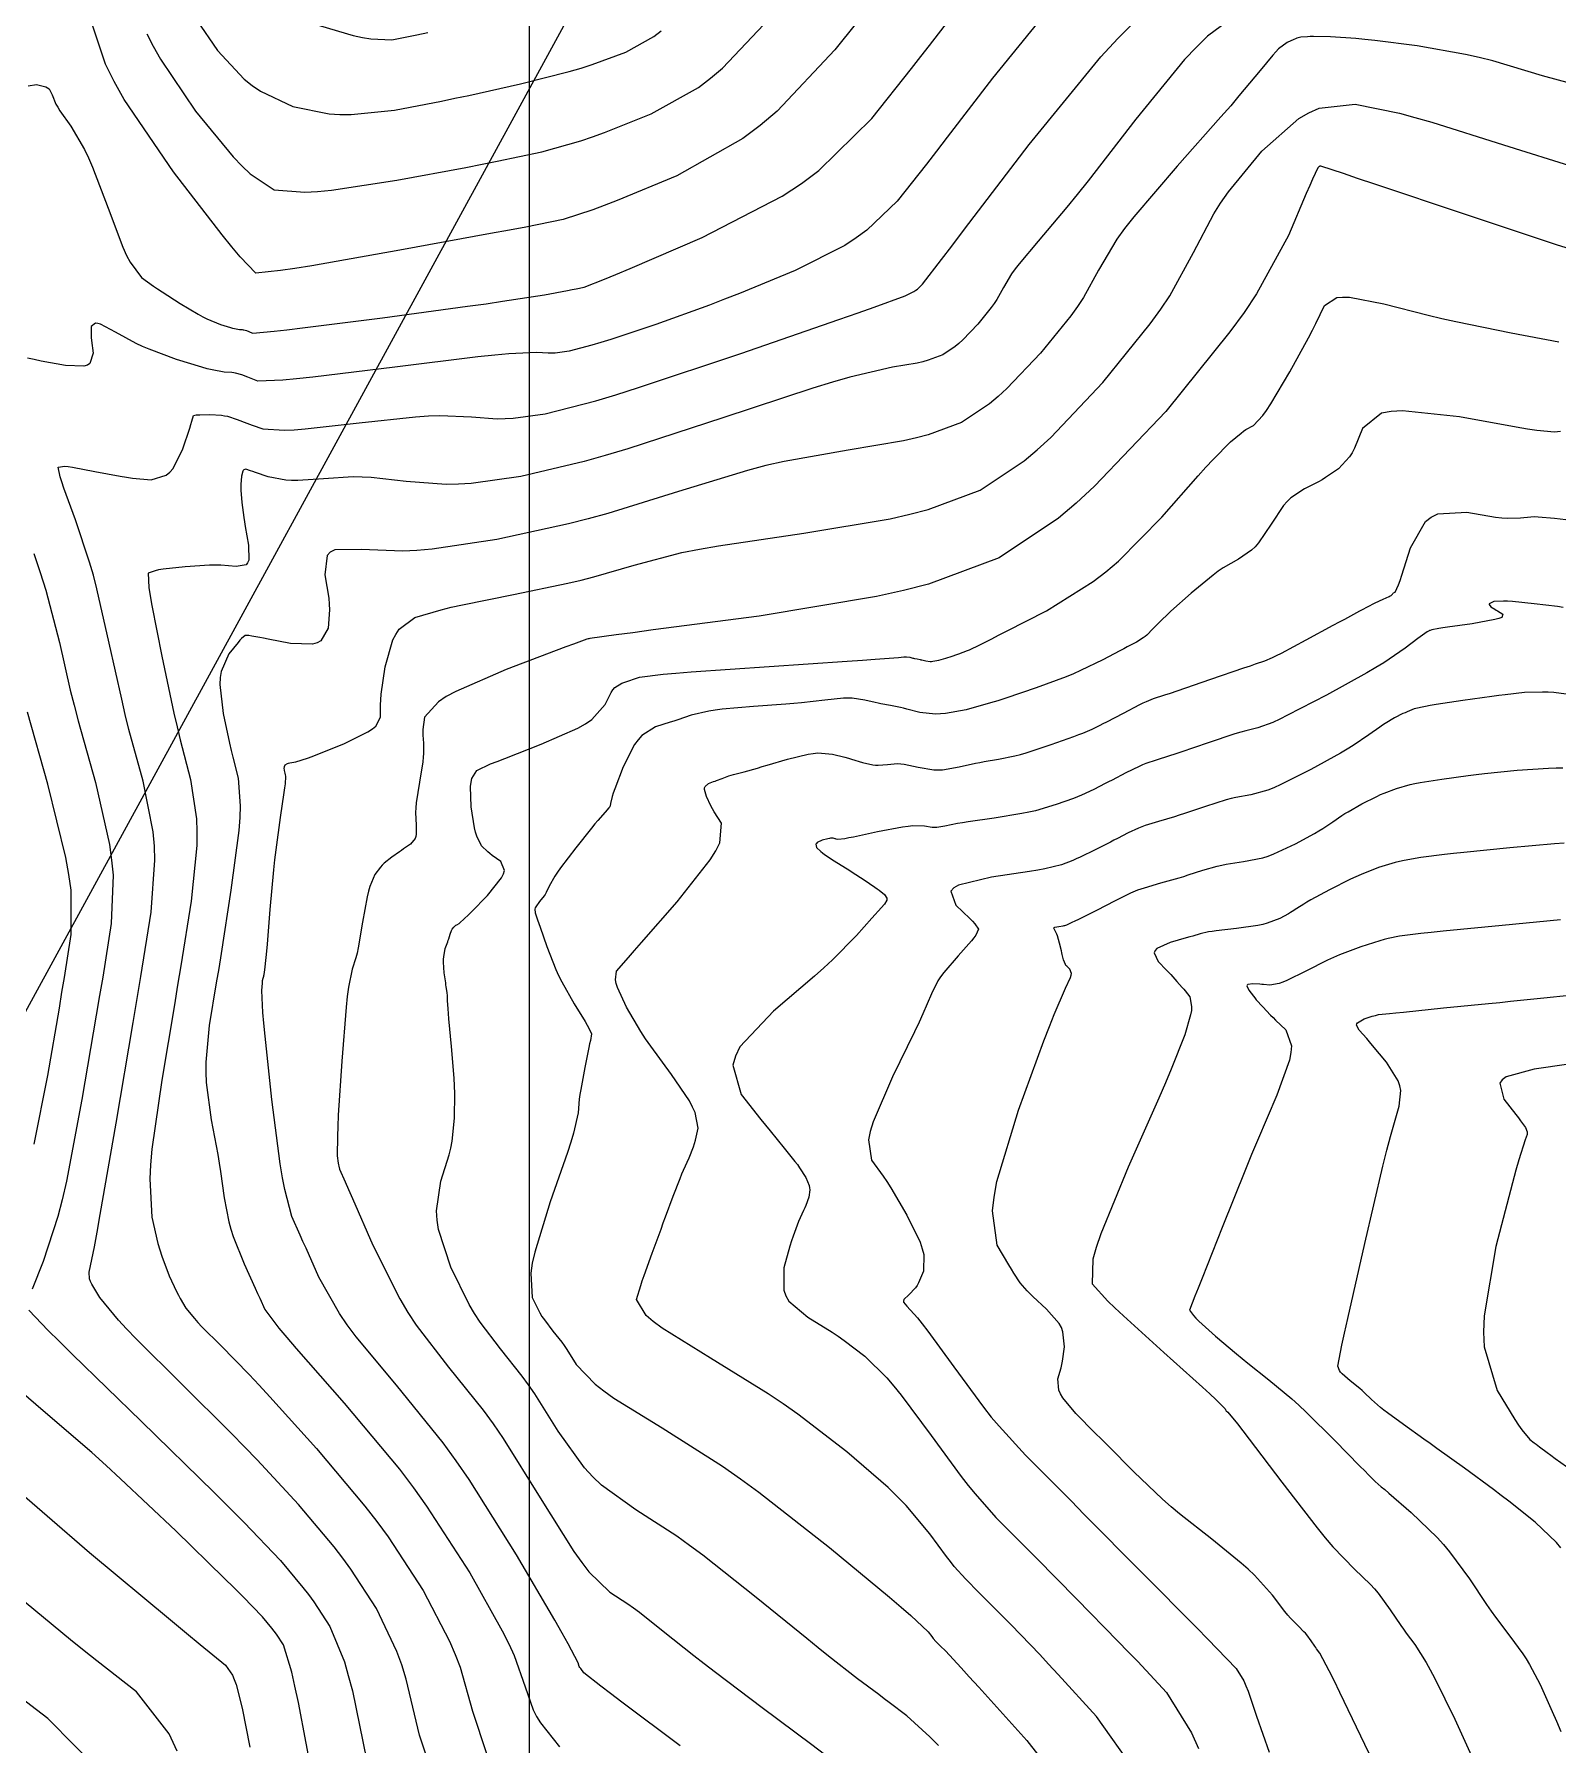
# Model space of a CAD drawing. Header units: metres. Extents: x 837475 to 838479, y 1189012 to 1191015.
# Drawn here: x 838047.3 to 838137.1, y 1189634.9 to 1189735.7 of the extents above; entities that cross this region are included whole.
import ezdxf

# ---------------------------------------------------------------- set-up
doc = ezdxf.new("R2010")
doc.units = ezdxf.units.M
doc.header["$LTSCALE"] = 0.3
doc.layers.add('COORD', color=7, linetype='Continuous', lineweight=20)
for name, color, linetype in [('CORREDORVIA', 70, 'Continuous'), ('COTAS 10', 1, 'Continuous'), ('COTAS INT', 252, 'Continuous')]:
    doc.layers.add(name, color=color, linetype=linetype)

msp = doc.modelspace()

# ---------------------------------------------------------------- linework, layer by layer
at = {"layer": 'COORD'}
msp.add_line((838076.51, 1189013.87), (838076.51, 1191013.87), dxfattribs=at)
at = {"layer": 'CORREDORVIA'}
msp.add_lwpolyline([(838157.03, 1190996.19), (838237.17, 1190821.34), (838237, 1190602.88), (838240.03, 1190437.2), (838223.54, 1190366.27), (838212.2, 1190288.92), (838221.4, 1189997.88), (837954.54, 1189509.17), (837751.16, 1189231.38), (837593.19, 1189234.4), (837744.49, 1189686.61), (837750.28, 1189933.97), (837723.62, 1190051.52), (837726.09, 1190134.48), (837885.38, 1190229.43), (837983.18, 1190344.12), (837817.55, 1190502.19), (837798.03, 1190660.17), (837963.57, 1190795.98), (837910.68, 1191000.96)], close=True, dxfattribs=at)
at = {"layer": 'COTAS 10'}
for points in [[(838046.95, 1189732.7), (838047.45, 1189732.77), (838047.99, 1189732.64), (838048.1, 1189732.58), (838048.19, 1189732.51), (838048.38, 1189732.16), (838048.59, 1189731.62), (838048.7, 1189731.43), (838048.82, 1189731.22), (838049.47, 1189730.31), (838050.28, 1189728.95), (838050.52, 1189728.45), (838050.76, 1189727.9), (838051.67, 1189725.48), (838052.54, 1189723.18), (838052.76, 1189722.7), (838052.97, 1189722.29), (838053.64, 1189721.39), (838054.35, 1189720.88), (838054.59, 1189720.72), (838054.85, 1189720.55), (838055.91, 1189719.86), (838056.98, 1189719.23), (838057.25, 1189719.08), (838057.5, 1189718.96), (838058.29, 1189718.63), (838058.88, 1189718.44), (838059.01, 1189718.41), (838059.12, 1189718.38), (838059.41, 1189718.33), (838059.58, 1189718.32), (838059.63, 1189718.31), (838059.67, 1189718.3), (838059.82, 1189718.26), (838059.96, 1189718.21), (838060, 1189718.19), (838060.04, 1189718.18), (838060.2, 1189718.12), (838061.47, 1189718.23), (838062.21, 1189718.31), (838063.13, 1189718.42), (838067.85, 1189719.02), (838072.85, 1189719.7), (838073.95, 1189719.85), (838074.92, 1189719.99), (838077.39, 1189720.38), (838078.75, 1189720.63), (838079.03, 1189720.68), (838079.26, 1189720.72), (838079.74, 1189720.82), (838080.93, 1189721.3), (838081.61, 1189721.58), (838082.44, 1189721.93), (838086.69, 1189723.75), (838091.41, 1189726.19), (838092.54, 1189726.94), (838093.58, 1189727.71), (838096.69, 1189730.77), (838099.03, 1189733.72), (838099.58, 1189734.42), (838100.09, 1189735.08), (838101.63, 1189737.06)], [(838085.39, 1189634.8), (838081.95, 1189637.38), (838081.28, 1189637.89), (838080.72, 1189638.32), (838079.71, 1189639.12), (838079.53, 1189639.36), (838079.49, 1189639.42), (838079.45, 1189639.49), (838079.38, 1189639.71), (838078.8, 1189640.83), (838078.44, 1189641.45), (838078.01, 1189642.21), (838075.75, 1189646.08), (838072.95, 1189650.51), (838072.19, 1189651.62), (838071.42, 1189652.68), (838068.67, 1189656.08), (838066.3, 1189658.92), (838065.77, 1189659.63), (838065.31, 1189660.3), (838064.09, 1189662.44), (838063.34, 1189664.15), (838063.16, 1189664.55), (838063, 1189664.93), (838062.5, 1189666.02), (838062.08, 1189667.62), (838061.95, 1189668.31), (838061.82, 1189669.12), (838061.33, 1189672.93), (838060.93, 1189676.66), (838060.86, 1189677.42), (838060.8, 1189678.05), (838060.73, 1189679.35), (838060.77, 1189679.78), (838060.78, 1189679.87), (838060.78, 1189679.94), (838060.81, 1189680.08), (838060.85, 1189680.19), (838060.86, 1189680.24), (838060.87, 1189680.29), (838060.91, 1189680.56), (838060.99, 1189681.3), (838061.02, 1189681.66), (838061.06, 1189682.08), (838061.22, 1189684.13), (838061.44, 1189686.46), (838061.5, 1189687.06), (838061.57, 1189687.64), (838061.83, 1189689.56), (838062.05, 1189691.02), (838062.09, 1189691.31), (838062.12, 1189691.54), (838062.15, 1189691.97), (838062.12, 1189692.08), (838062.11, 1189692.12), (838062.1, 1189692.16), (838062.07, 1189692.32), (838062.05, 1189692.48), (838062.06, 1189692.51), (838062.06, 1189692.55), (838062.11, 1189692.65), (838062.24, 1189692.73), (838062.31, 1189692.75), (838062.38, 1189692.77), (838062.73, 1189692.84), (838063.43, 1189693.05), (838063.71, 1189693.15), (838064.04, 1189693.28), (838065.56, 1189693.9), (838066.98, 1189694.61), (838067.25, 1189694.78), (838067.46, 1189694.94), (838067.73, 1189695.46), (838067.72, 1189696.19), (838067.74, 1189696.49), (838067.77, 1189696.83), (838068, 1189698.43), (838068.45, 1189700.02), (838068.63, 1189700.35), (838068.83, 1189700.65), (838069.76, 1189701.35), (838071.3, 1189701.8), (838071.9, 1189701.95), (838072.56, 1189702.1), (838075.57, 1189702.7), (838078.77, 1189703.36), (838079.56, 1189703.55), (838080.31, 1189703.74), (838082.68, 1189704.44), (838085.49, 1189705.17), (838086.53, 1189705.38), (838087.66, 1189705.58), (838092.68, 1189706.32), (838097.77, 1189707.17), (838098.94, 1189707.44), (838100.02, 1189707.72), (838103.09, 1189708.85), (838105.67, 1189710.58), (838106.44, 1189711.23), (838107.24, 1189711.96), (838110.32, 1189715.21), (838113.11, 1189718.67), (838113.73, 1189719.52), (838114.27, 1189720.32), (838115.66, 1189722.86), (838116.85, 1189725.14), (838117.26, 1189725.78), (838117.72, 1189726.44), (838119.68, 1189728.85), (838121.87, 1189730.77), (838122.46, 1189731.11), (838123.06, 1189731.37), (838125.18, 1189731.62), (838127.8, 1189731.08), (838128.71, 1189730.83), (838129.7, 1189730.55), (838133.93, 1189729.21), (838138.2, 1189727.89)], [(838137.45, 1189701.94), (838137.12, 1189701.99), (838135.75, 1189702.16), (838134.46, 1189702.29), (838134.18, 1189702.3), (838133.94, 1189702.31), (838133.36, 1189702.28), (838133.12, 1189702.18), (838133.09, 1189702.15), (838133.08, 1189702.12), (838133.19, 1189701.98), (838133.43, 1189701.83), (838133.51, 1189701.78), (838133.59, 1189701.74), (838133.9, 1189701.55), (838133.83, 1189701.34), (838133.66, 1189701.28), (838133.43, 1189701.22), (838132.08, 1189700.98), (838130.64, 1189700.77), (838130.36, 1189700.73), (838130.12, 1189700.7), (838129.71, 1189700.62), (838129.61, 1189700.58), (838129.58, 1189700.57), (838129.55, 1189700.56), (838129.43, 1189700.5), (838129.16, 1189700.31), (838129.03, 1189700.21), (838128.88, 1189700.1), (838128.13, 1189699.53), (838126.88, 1189698.68), (838126.4, 1189698.39), (838125.87, 1189698.08), (838123.49, 1189696.77), (838121.21, 1189695.58), (838120.74, 1189695.35), (838120.33, 1189695.16), (838119.45, 1189694.83), (838118.74, 1189694.67), (838118.44, 1189694.59), (838118.1, 1189694.48), (838116.52, 1189693.96), (838114.92, 1189693.41), (838114.56, 1189693.29), (838114.25, 1189693.19), (838113.45, 1189692.94), (838112.84, 1189692.73), (838112.65, 1189692.65), (838112.46, 1189692.56), (838111.67, 1189692.18), (838110.86, 1189691.76), (838110.65, 1189691.65), (838110.45, 1189691.55), (838109.78, 1189691.2), (838109.05, 1189690.87), (838108.82, 1189690.77), (838108.58, 1189690.68), (838107.57, 1189690.31), (838106.34, 1189689.95), (838105.95, 1189689.86), (838105.54, 1189689.78), (838103.9, 1189689.51), (838102.38, 1189689.29), (838102.04, 1189689.24), (838101.75, 1189689.19), (838101, 1189689.04), (838100.52, 1189688.97), (838100.39, 1189688.96), (838100.26, 1189688.97), (838099.81, 1189689.04), (838099.11, 1189689.06), (838098.83, 1189689.03), (838098.51, 1189688.99), (838097.03, 1189688.71), (838095.61, 1189688.4), (838095.33, 1189688.35), (838095.1, 1189688.3), (838094.69, 1189688.25), (838094.59, 1189688.28), (838094.56, 1189688.29), (838094.53, 1189688.3), (838094.42, 1189688.33), (838094.25, 1189688.33), (838094.19, 1189688.31), (838094.11, 1189688.3), (838093.77, 1189688.21), (838093.47, 1189688.07), (838093.43, 1189688.02), (838093.4, 1189687.97), (838093.44, 1189687.78), (838093.68, 1189687.54), (838093.78, 1189687.46), (838093.9, 1189687.37), (838094.47, 1189687), (838095.14, 1189686.58), (838095.33, 1189686.46), (838095.53, 1189686.33), (838096.24, 1189685.87), (838096.87, 1189685.45), (838097.01, 1189685.35), (838097.13, 1189685.26), (838097.44, 1189685.01), (838097.57, 1189684.8), (838097.58, 1189684.74), (838097.57, 1189684.68), (838097.44, 1189684.45), (838097.06, 1189684.02), (838096.89, 1189683.84), (838096.7, 1189683.62), (838095.79, 1189682.59), (838094.38, 1189681.16), (838093.87, 1189680.69), (838093.32, 1189680.19), (838090.89, 1189678.14), (838088.92, 1189676.02), (838088.66, 1189675.47), (838088.51, 1189674.95), (838088.99, 1189673.22), (838090.15, 1189671.75), (838090.43, 1189671.4), (838090.7, 1189671.07), (838091.52, 1189670.06), (838092.16, 1189669.27), (838092.31, 1189669.08), (838092.44, 1189668.9), (838092.81, 1189668.33), (838093, 1189667.85), (838093.03, 1189667.72), (838093.04, 1189667.59), (838092.98, 1189667.16), (838092.8, 1189666.68), (838092.74, 1189666.53), (838092.67, 1189666.37), (838092.38, 1189665.72), (838092.05, 1189664.87), (838091.96, 1189664.59), (838091.86, 1189664.28), (838091.5, 1189662.99), (838091.5, 1189661.68), (838091.63, 1189661.35), (838091.81, 1189661.04), (838092.93, 1189660.08), (838094.35, 1189659.21), (838094.72, 1189658.96), (838095.07, 1189658.72), (838096.28, 1189657.79), (838097.57, 1189656.5), (838097.99, 1189656.02), (838098.42, 1189655.49), (838100.2, 1189653.11), (838101.96, 1189650.7), (838102.38, 1189650.16), (838102.78, 1189649.66), (838104, 1189648.28), (838105.36, 1189646.91), (838105.86, 1189646.42), (838106.4, 1189645.87), (838108.77, 1189643.48), (838111.22, 1189640.97), (838111.81, 1189640.36), (838112.37, 1189639.78), (838114.06, 1189637.96), (838115.54, 1189635.58), (838115.96, 1189634.65)], [(838047.31, 1189670.29), (838048.12, 1189674.33), (838048.8, 1189678.31), (838048.95, 1189679.25), (838049.1, 1189680.11), (838049.5, 1189682.65), (838049.49, 1189685.27), (838049.36, 1189686.19), (838049.18, 1189687.19), (838048.11, 1189691.52), (838046.91, 1189695.77)], [(838137.32, 1189646.48), (838137.06, 1189646.8), (838135.8, 1189647.99), (838134.24, 1189649.23), (838133.8, 1189649.57), (838133.34, 1189649.92), (838131.63, 1189651.18), (838130.01, 1189652.34), (838129.61, 1189652.63), (838129.23, 1189652.9), (838128.03, 1189653.76), (838127.09, 1189654.45), (838126.88, 1189654.61), (838126.69, 1189654.77), (838126.16, 1189655.24), (838125.73, 1189655.65), (838125.6, 1189655.77), (838125.46, 1189655.89), (838124.9, 1189656.34), (838124.42, 1189656.75), (838124.33, 1189656.85), (838124.26, 1189656.94), (838124.16, 1189657.2), (838124.41, 1189658.44), (838124.57, 1189659.15), (838124.76, 1189660.01), (838125.76, 1189664.44), (838126.83, 1189669), (838127.06, 1189669.94), (838127.27, 1189670.75), (838127.79, 1189672.52), (838127.88, 1189673.46), (838127.82, 1189673.73), (838127.72, 1189674.02), (838127.04, 1189675.12), (838126.22, 1189676.11), (838126.04, 1189676.33), (838125.87, 1189676.52), (838125.42, 1189677.01), (838125.27, 1189677.31), (838125.29, 1189677.38), (838125.33, 1189677.45), (838125.72, 1189677.67), (838126.2, 1189677.83), (838126.3, 1189677.86), (838126.38, 1189677.88), (838126.57, 1189677.93), (838127.21, 1189678), (838127.58, 1189678.04), (838128.04, 1189678.08), (838130.39, 1189678.32), (838133.06, 1189678.58), (838133.72, 1189678.65), (838134.34, 1189678.72), (838136.32, 1189678.92), (838137.83, 1189679.08)], [(838063.8, 1189632.57), (838062.89, 1189637.37), (838062.68, 1189638.33), (838062.5, 1189639.15), (838062.01, 1189640.77), (838061.6, 1189641.4), (838061.47, 1189641.57), (838061.33, 1189641.75), (838060.78, 1189642.42), (838059.62, 1189643.61), (838059.11, 1189644.12), (838058.51, 1189644.7), (838055.67, 1189647.48), (838052.4, 1189650.56), (838051.55, 1189651.34), (838050.71, 1189652.1), (838047.85, 1189654.57), (838045.55, 1189656.55)]]:
    msp.add_lwpolyline(points, dxfattribs=at)
at = {"layer": 'COTAS INT'}
for points in [[(838097.15, 1189738.12), (838094.52, 1189734.81), (838091.12, 1189731.2), (838090.12, 1189730.36), (838089.09, 1189729.59), (838085.19, 1189727.39), (838081.69, 1189725.94), (838080.92, 1189725.64), (838080.24, 1189725.38), (838078.49, 1189724.82), (838076.3, 1189724.37), (838075.33, 1189724.19), (838074.21, 1189723.98), (838068.86, 1189723), (838063.69, 1189722.09), (838062.67, 1189721.93), (838061.84, 1189721.8), (838060.37, 1189721.65), (838059.45, 1189722.62), (838058.97, 1189723.2), (838058.4, 1189723.92), (838055.53, 1189727.63), (838052.61, 1189731.9), (838052.02, 1189732.96), (838051.51, 1189733.98), (838050.43, 1189737.22)], [(838118.5, 1189737.11), (838116.48, 1189735.62), (838115.83, 1189734.98), (838115.13, 1189734.24), (838112.25, 1189730.73), (838109.45, 1189727.1), (838108.8, 1189726.28), (838108.2, 1189725.54), (838106.51, 1189723.53), (838105.38, 1189722.2), (838105.14, 1189721.9), (838104.93, 1189721.62), (838104.45, 1189720.81), (838104.06, 1189720.09), (838103.91, 1189719.86), (838103.73, 1189719.62), (838102.94, 1189718.64), (838102.06, 1189717.71), (838101.83, 1189717.51), (838101.61, 1189717.32), (838100.88, 1189716.83), (838100.01, 1189716.51), (838099.7, 1189716.43), (838099.36, 1189716.35), (838097.92, 1189716.11), (838095.39, 1189715.52), (838094.38, 1189715.23), (838093.22, 1189714.87), (838087.92, 1189713.12), (838082.32, 1189711.29), (838080.98, 1189710.89), (838079.74, 1189710.54), (838076.01, 1189709.65), (838073.07, 1189709.25), (838072.32, 1189709.21), (838071.6, 1189709.19), (838069.25, 1189709.36), (838067.18, 1189709.6), (838066.64, 1189709.63), (838066.12, 1189709.64), (838064.36, 1189709.53), (838062.85, 1189709.42), (838062.48, 1189709.42), (838062.14, 1189709.44), (838061.1, 1189709.64), (838060.36, 1189709.89), (838060.2, 1189709.95), (838060.07, 1189709.99), (838059.79, 1189710.09), (838059.67, 1189710.06), (838059.64, 1189710.02), (838059.61, 1189709.97), (838059.53, 1189709.67), (838059.5, 1189709.19), (838059.5, 1189709.03), (838059.5, 1189708.86), (838059.56, 1189708.13), (838059.67, 1189707.25), (838059.71, 1189706.98), (838059.75, 1189706.71), (838059.94, 1189705.62), (838059.96, 1189704.73), (838059.89, 1189704.57), (838059.8, 1189704.46), (838059.23, 1189704.35), (838058.31, 1189704.44), (838057.99, 1189704.44), (838057.65, 1189704.43), (838056.22, 1189704.34), (838054.91, 1189704.19), (838054.65, 1189704.15), (838054.44, 1189704.1), (838054.03, 1189703.95), (838054.08, 1189703.11), (838054.15, 1189702.63), (838054.25, 1189702.05), (838054.83, 1189699.06), (838055.55, 1189695.7), (838055.74, 1189694.89), (838055.92, 1189694.13), (838056.53, 1189691.79), (838056.89, 1189689.47), (838056.91, 1189688.72), (838056.9, 1189687.91), (838056.56, 1189684.61), (838055.95, 1189680.8), (838055.77, 1189679.67), (838055.58, 1189678.51), (838054.83, 1189674.06), (838054.25, 1189669.99), (838054.17, 1189669.07), (838054.13, 1189668.24), (838054.25, 1189665.98), (838054.61, 1189664.43), (838054.72, 1189664.05), (838054.83, 1189663.68), (838055.28, 1189662.52), (838055.71, 1189661.6), (838055.82, 1189661.39), (838055.92, 1189661.19), (838056.26, 1189660.62), (838056.76, 1189660), (838056.96, 1189659.77), (838057.2, 1189659.52), (838058.32, 1189658.41), (838059.99, 1189656.71), (838060.57, 1189656.08), (838061.21, 1189655.39), (838063.96, 1189652.35), (838066.81, 1189648.95), (838067.51, 1189648.04), (838068.18, 1189647.13), (838070.25, 1189643.96), (838071.8, 1189640.98), (838072.14, 1189640.2), (838072.43, 1189639.44), (838073.15, 1189636.85), (838073.98, 1189634.36)], [(838106.48, 1189736.44), (838103.8, 1189733.15), (838101.13, 1189729.66), (838100.5, 1189728.84), (838099.91, 1189728.08), (838098.19, 1189725.89), (838096.41, 1189724.18), (838095.78, 1189723.73), (838095.1, 1189723.29), (838092.17, 1189721.81), (838088.9, 1189720.46), (838088.01, 1189720.11), (838087.12, 1189719.77), (838083.97, 1189718.63), (838081.3, 1189717.74), (838080.71, 1189717.56), (838080.19, 1189717.4), (838078.86, 1189717.06), (838078.03, 1189716.94), (838077.82, 1189716.93), (838077.61, 1189716.93), (838076.94, 1189716.97), (838075.29, 1189716.9), (838074.46, 1189716.82), (838073.47, 1189716.72), (838068.58, 1189716.11), (838063.74, 1189715.51), (838062.78, 1189715.41), (838061.98, 1189715.34), (838060.5, 1189715.29), (838060.11, 1189715.43), (838060, 1189715.47), (838059.9, 1189715.51), (838059.55, 1189715.65), (838059.19, 1189715.76), (838059.08, 1189715.78), (838058.96, 1189715.8), (838058.52, 1189715.82), (838057.81, 1189715.94), (838057.52, 1189716.01), (838057.19, 1189716.1), (838055.71, 1189716.56), (838054.1, 1189717.16), (838053.7, 1189717.33), (838053.32, 1189717.51), (838052.11, 1189718.17), (838051.23, 1189718.64), (838051.06, 1189718.69), (838050.92, 1189718.71), (838050.68, 1189718.51), (838050.67, 1189718.01), (838050.68, 1189717.85), (838050.7, 1189717.67), (838050.78, 1189716.93), (838050.6, 1189716.32), (838050.45, 1189716.23), (838050.24, 1189716.17), (838049.15, 1189716.21), (838047.72, 1189716.47), (838047.32, 1189716.55), (838046.92, 1189716.63)], [(838071.25, 1189631.8), (838070.03, 1189635.43), (838069.25, 1189638.75), (838068.99, 1189639.58), (838068.7, 1189640.37), (838067.5, 1189642.9), (838065.98, 1189645.22), (838065.5, 1189645.88), (838064.99, 1189646.55), (838062.9, 1189649.04), (838060.46, 1189651.68), (838059.72, 1189652.45), (838058.95, 1189653.23), (838055.97, 1189656.18), (838053.32, 1189658.81), (838052.76, 1189659.39), (838052.28, 1189659.91), (838051.18, 1189661.24), (838050.72, 1189662.03), (838050.64, 1189662.2), (838050.58, 1189662.35), (838050.55, 1189662.74), (838050.87, 1189664.24), (838051.02, 1189665.1), (838051.21, 1189666.15), (838052.15, 1189671.53), (838053.15, 1189677.47), (838053.39, 1189678.87), (838053.6, 1189680.17), (838054.21, 1189683.96), (838054.43, 1189687.03), (838054.4, 1189687.87), (838054.32, 1189688.71), (838053.73, 1189691.7), (838052.9, 1189694.75), (838052.68, 1189695.63), (838052.47, 1189696.52), (838051.74, 1189699.84), (838051.01, 1189703.04), (838050.8, 1189703.84), (838050.58, 1189704.61), (838049.75, 1189707.11), (838049.06, 1189708.97), (838048.94, 1189709.34), (838048.84, 1189709.64), (838048.73, 1189710.21), (838049.11, 1189710.26), (838049.32, 1189710.25), (838049.58, 1189710.21), (838050.89, 1189709.96), (838052.39, 1189709.68), (838052.76, 1189709.62), (838053.11, 1189709.57), (838054.21, 1189709.47), (838055.09, 1189709.73), (838055.3, 1189709.91), (838055.5, 1189710.13), (838056.08, 1189711.3), (838056.48, 1189712.5), (838056.55, 1189712.73), (838056.61, 1189712.92), (838056.71, 1189713.25), (838056.86, 1189713.29), (838056.96, 1189713.3), (838057.07, 1189713.3), (838057.66, 1189713.31), (838058.35, 1189713.27), (838058.53, 1189713.24), (838058.7, 1189713.21), (838059.28, 1189713.03), (838059.84, 1189712.81), (838060.01, 1189712.75), (838060.17, 1189712.69), (838060.8, 1189712.47), (838062.06, 1189712.39), (838062.63, 1189712.42), (838063.29, 1189712.47), (838066.47, 1189712.82), (838069.8, 1189713.18), (838070.55, 1189713.23), (838071.23, 1189713.25), (838073.09, 1189713.17), (838074.61, 1189713.06), (838075.07, 1189713.07), (838075.55, 1189713.1), (838077.44, 1189713.35), (838080.43, 1189714.13), (838081.6, 1189714.48), (838082.93, 1189714.9), (838088.97, 1189716.92), (838094.74, 1189718.91), (838095.89, 1189719.31), (838096.84, 1189719.64), (838098.67, 1189720.31), (838099.17, 1189720.56), (838099.28, 1189720.64), (838099.39, 1189720.71), (838099.69, 1189721), (838100.8, 1189722.45), (838101.42, 1189723.25), (838102.16, 1189724.24), (838105.97, 1189729.24), (838110.19, 1189734.41), (838111.2, 1189735.49), (838112.14, 1189736.43)], [(838053.96, 1189735.76), (838054.32, 1189735.03), (838054.75, 1189734.26), (838056.82, 1189731.21), (838059.05, 1189728.51), (838059.57, 1189727.96), (838060.05, 1189727.5), (838061.46, 1189726.56), (838063.27, 1189726.42), (838064.01, 1189726.47), (838064.84, 1189726.55), (838068.7, 1189727.13), (838072.76, 1189727.89), (838073.73, 1189728.07), (838074.61, 1189728.25), (838077.24, 1189728.81), (838079.54, 1189729.46), (838080.23, 1189729.69), (838080.94, 1189729.94), (838083.69, 1189731.04), (838086.47, 1189732.6), (838087.19, 1189733.15), (838087.9, 1189733.74), (838090.32, 1189736.31)], [(838056.88, 1189736.59), (838058.11, 1189734.78), (838059.69, 1189733.09), (838060.17, 1189732.72), (838060.66, 1189732.38), (838062.56, 1189731.48), (838064.7, 1189731.05), (838065.34, 1189731.01), (838066, 1189731), (838068.55, 1189731.26), (838071.32, 1189731.8), (838072.12, 1189731.96), (838072.94, 1189732.13), (838075.99, 1189732.81), (838078.85, 1189733.54), (838079.55, 1189733.74), (838080.2, 1189733.95), (838082.19, 1189734.68), (838083.84, 1189735.61), (838084.27, 1189735.93)], [(838063.66, 1189736.39), (838066.12, 1189735.67), (838066.67, 1189735.55), (838067.15, 1189735.46), (838068.39, 1189735.4), (838069.88, 1189735.71), (838070.52, 1189735.85)], [(838139.36, 1189732.45), (838136.23, 1189733.29), (838133.3, 1189734.17), (838132.5, 1189734.37), (838131.7, 1189734.55), (838128.84, 1189735.06), (838126.34, 1189735.37), (838125.76, 1189735.43), (838125.23, 1189735.49), (838123.73, 1189735.58), (838122.74, 1189735.6), (838122.54, 1189735.6), (838122.37, 1189735.59), (838121.99, 1189735.57), (838121.76, 1189735.5), (838121.68, 1189735.47), (838121.58, 1189735.43), (838121.19, 1189735.25), (838120.67, 1189734.87), (838120.51, 1189734.7), (838120.33, 1189734.51), (838119.59, 1189733.61), (838118.34, 1189732.1), (838117.85, 1189731.52), (838117.28, 1189730.87), (838114.69, 1189727.96), (838112.14, 1189724.98), (838111.6, 1189724.28), (838111.13, 1189723.65), (838110.06, 1189721.83), (838109.17, 1189720.21), (838108.82, 1189719.69), (838108.42, 1189719.14), (838106.63, 1189716.93), (838104.65, 1189714.84), (838104.14, 1189714.37), (838103.64, 1189713.95), (838101.98, 1189712.84), (838100.01, 1189712.11), (838099.32, 1189711.93), (838098.57, 1189711.76), (838095.3, 1189711.22), (838091.53, 1189710.55), (838090.45, 1189710.3), (838089.36, 1189710.02), (838085.3, 1189708.78), (838081.13, 1189707.48), (838079.97, 1189707.16), (838078.81, 1189706.86), (838074.58, 1189705.95), (838070.77, 1189705.38), (838069.87, 1189705.3), (838069.04, 1189705.25), (838066.59, 1189705.36), (838065.04, 1189705.33), (838064.77, 1189705.2), (838064.58, 1189705.01), (838064.44, 1189703.87), (838064.68, 1189702.48), (838064.7, 1189702.13), (838064.72, 1189701.79), (838064.65, 1189700.71), (838064.21, 1189699.97), (838063.99, 1189699.85), (838063.72, 1189699.78), (838062.42, 1189699.82), (838061.1, 1189700.07), (838060.84, 1189700.12), (838060.61, 1189700.16), (838060.14, 1189700.25), (838059.96, 1189700.28), (838059.92, 1189700.28), (838059.88, 1189700.28), (838059.75, 1189700.28), (838059.54, 1189700.11), (838059.44, 1189700.01), (838059.33, 1189699.88), (838058.79, 1189699.21), (838058.34, 1189698.17), (838058.28, 1189697.8), (838058.26, 1189697.4), (838058.45, 1189695.69), (838058.83, 1189693.93), (838058.92, 1189693.5), (838059.02, 1189693.1), (838059.34, 1189691.88), (838059.46, 1189690.23), (838059.43, 1189689.56), (838059.37, 1189688.79), (838058.91, 1189685.27), (838058.33, 1189681.53), (838058.19, 1189680.64), (838058.05, 1189679.8), (838057.63, 1189677.28), (838057.43, 1189675.13), (838057.43, 1189674.53), (838057.45, 1189673.93), (838057.74, 1189671.73), (838058.13, 1189669.67), (838058.22, 1189669.16), (838058.3, 1189668.68), (838058.52, 1189667.13), (838058.79, 1189665.7), (838058.91, 1189665.28), (838059.05, 1189664.85), (838059.69, 1189663.23), (838060.34, 1189661.79), (838060.48, 1189661.48), (838060.61, 1189661.21), (838060.91, 1189660.54), (838061.74, 1189659.44), (838062.2, 1189658.89), (838062.76, 1189658.24), (838065.59, 1189655.02), (838068.85, 1189651.12), (838069.67, 1189650.03), (838070.45, 1189648.95), (838073, 1189645.02), (838074.91, 1189641.6), (838075.29, 1189640.83), (838075.61, 1189640.14), (838076.26, 1189638.28), (838076.72, 1189636.93), (838076.92, 1189636.54), (838077.16, 1189636.16), (838078.28, 1189634.75)], [(838138.14, 1189722.98), (838137.05, 1189723.33), (838131.63, 1189725.12), (838126.34, 1189726.9), (838125.33, 1189727.24), (838124.51, 1189727.52), (838123.17, 1189727.96), (838123.1, 1189727.95), (838123.08, 1189727.94), (838123.06, 1189727.93), (838122.98, 1189727.86), (838122.68, 1189727.2), (838122.51, 1189726.81), (838122.3, 1189726.34), (838121.26, 1189723.88), (838119.38, 1189720.44), (838118.64, 1189719.34), (838117.81, 1189718.19), (838114.02, 1189713.5), (838109.83, 1189709.08), (838108.75, 1189708.09), (838107.7, 1189707.21), (838104.2, 1189704.87), (838100.03, 1189703.32), (838098.57, 1189702.94), (838096.97, 1189702.58), (838090.06, 1189701.43), (838083.8, 1189700.61), (838082.6, 1189700.45), (838081.63, 1189700.32), (838080.07, 1189700.11), (838080.01, 1189700.09), (838079.99, 1189700.09), (838079.97, 1189700.08), (838079.89, 1189700.07), (838079.11, 1189699.78), (838078.65, 1189699.61), (838078.08, 1189699.39), (838075.13, 1189698.27), (838072.18, 1189696.99), (838071.61, 1189696.68), (838071.14, 1189696.38), (838070.32, 1189695.46), (838070.23, 1189694.74), (838070.22, 1189694.56), (838070.22, 1189694.4), (838070.26, 1189693.93), (838070.27, 1189693.33), (838070.25, 1189693.1), (838070.22, 1189692.84), (838070.03, 1189691.64), (838069.84, 1189690.41), (838069.81, 1189690.12), (838069.8, 1189689.85), (838069.83, 1189689.1), (838069.84, 1189688.56), (838069.81, 1189688.43), (838069.77, 1189688.31), (838069.49, 1189687.98), (838069.09, 1189687.7), (838068.97, 1189687.61), (838068.85, 1189687.53), (838068.39, 1189687.21), (838067.94, 1189686.85), (838067.82, 1189686.75), (838067.72, 1189686.63), (838067.39, 1189686.2), (838067.1, 1189685.49), (838067.02, 1189685.2), (838066.94, 1189684.88), (838066.67, 1189683.37), (838066.42, 1189681.87), (838066.35, 1189681.55), (838066.28, 1189681.27), (838066.06, 1189680.61), (838065.84, 1189679.54), (838065.77, 1189679), (838065.71, 1189678.36), (838065.45, 1189675.19), (838065.24, 1189671.99), (838065.21, 1189671.33), (838065.19, 1189670.77), (838065.18, 1189669.6), (838065.24, 1189669.16), (838065.25, 1189669.07), (838065.27, 1189668.99), (838065.31, 1189668.81), (838065.64, 1189668.06), (838065.84, 1189667.62), (838066.07, 1189667.09), (838067.28, 1189664.34), (838068.87, 1189661.17), (838069.35, 1189660.37), (838069.84, 1189659.61), (838071.74, 1189657.14), (838073.78, 1189654.6), (838074.37, 1189653.79), (838074.96, 1189652.93), (838077.14, 1189649.44), (838079.13, 1189646.27), (838079.59, 1189645.62), (838080.02, 1189645.07), (838081.24, 1189643.88), (838082.31, 1189643.19), (838082.64, 1189642.95), (838082.99, 1189642.69), (838084.39, 1189641.58), (838086.2, 1189640.14), (838086.81, 1189639.66), (838087.47, 1189639.16), (838090.23, 1189637.07), (838093.15, 1189634.89), (838093.9, 1189634.32)], [(838100.62, 1189634.83), (838100.11, 1189635.34), (838098.76, 1189636.57), (838097.72, 1189637.36), (838097.42, 1189637.59), (838097.1, 1189637.83), (838095.86, 1189638.76), (838094.15, 1189640.09), (838093.54, 1189640.58), (838092.86, 1189641.13), (838089.88, 1189643.56), (838086.73, 1189646.05), (838085.94, 1189646.63), (838085.19, 1189647.17), (838082.78, 1189648.72), (838080.75, 1189650.19), (838080.25, 1189650.68), (838079.76, 1189651.2), (838078.21, 1189653.36), (838076.83, 1189655.56), (838076.46, 1189656.1), (838076.09, 1189656.61), (838074.81, 1189658.21), (838073.6, 1189659.8), (838073.27, 1189660.31), (838072.96, 1189660.84), (838071.88, 1189663.03), (838071.15, 1189665.25), (838071.07, 1189665.81), (838071.03, 1189666.35), (838071.29, 1189668.11), (838071.77, 1189669.66), (838071.87, 1189670.06), (838071.95, 1189670.47), (838072.1, 1189671.83), (838072.11, 1189673.28), (838072.09, 1189673.73), (838072.07, 1189674.19), (838071.92, 1189676.04), (838071.76, 1189677.67), (838071.73, 1189677.99), (838071.71, 1189678.26), (838071.68, 1189678.77), (838071.68, 1189678.93), (838071.68, 1189678.98), (838071.68, 1189679.03), (838071.66, 1189679.24), (838071.61, 1189679.56), (838071.59, 1189679.68), (838071.58, 1189679.81), (838071.49, 1189680.4), (838071.44, 1189681.03), (838071.44, 1189681.19), (838071.46, 1189681.34), (838071.55, 1189681.82), (838071.69, 1189682.22), (838071.72, 1189682.31), (838071.75, 1189682.4), (838071.84, 1189682.68), (838071.92, 1189682.88), (838071.94, 1189682.93), (838071.96, 1189682.97), (838072.05, 1189683.09), (838072.15, 1189683.18), (838072.18, 1189683.2), (838072.22, 1189683.23), (838072.36, 1189683.31), (838072.71, 1189683.61), (838072.88, 1189683.78), (838073.08, 1189683.97), (838074.04, 1189684.95), (838074.87, 1189685.99), (838074.98, 1189686.22), (838075.04, 1189686.43), (838074.82, 1189686.96), (838074.31, 1189687.32), (838074.18, 1189687.42), (838074.06, 1189687.52), (838073.69, 1189687.88), (838073.4, 1189688.45), (838073.33, 1189688.68), (838073.27, 1189688.94), (838073.08, 1189690.18), (838073.04, 1189691.38), (838073.07, 1189691.63), (838073.11, 1189691.85), (838073.4, 1189692.32), (838074.22, 1189692.71), (838074.6, 1189692.86), (838075.05, 1189693.04), (838077.21, 1189693.87), (838079.37, 1189694.82), (838079.81, 1189695.08), (838080.18, 1189695.33), (838080.97, 1189696.21), (838081.32, 1189696.93), (838081.43, 1189697.08), (838081.54, 1189697.21), (838081.95, 1189697.48), (838082.37, 1189697.61), (838082.48, 1189697.65), (838082.59, 1189697.69), (838082.99, 1189697.82), (838084.39, 1189698), (838085.14, 1189698.06), (838086.05, 1189698.14), (838090.65, 1189698.46), (838095.24, 1189698.77), (838096.14, 1189698.83), (838096.89, 1189698.88), (838098.27, 1189698.99), (838098.58, 1189699.02), (838098.66, 1189699.02), (838098.73, 1189699.02), (838098.94, 1189699), (838099.11, 1189698.95), (838099.16, 1189698.94), (838099.21, 1189698.93), (838099.37, 1189698.9), (838099.54, 1189698.86), (838099.59, 1189698.85), (838099.65, 1189698.84), (838099.87, 1189698.79), (838100.13, 1189698.76), (838100.21, 1189698.76), (838100.3, 1189698.77), (838100.65, 1189698.83), (838101.06, 1189698.95), (838101.18, 1189698.98), (838101.31, 1189699.02), (838101.82, 1189699.2), (838102.33, 1189699.39), (838102.45, 1189699.44), (838102.57, 1189699.49), (838102.95, 1189699.67), (838103.77, 1189700.09), (838104.17, 1189700.3), (838104.64, 1189700.54), (838106.99, 1189701.74), (838109.75, 1189703.46), (838110.49, 1189704.04), (838111.23, 1189704.66), (838113.79, 1189707.26), (838115.93, 1189709.7), (838116.39, 1189710.21), (838116.81, 1189710.66), (838117.84, 1189711.7), (838118.46, 1189712.22), (838118.61, 1189712.33), (838118.75, 1189712.43), (838119.19, 1189712.67), (838119.74, 1189713.25), (838119.96, 1189713.56), (838120.21, 1189713.94), (838121.33, 1189715.83), (838122.43, 1189717.84), (838122.67, 1189718.28), (838122.88, 1189718.68), (838123.38, 1189719.74), (838124.11, 1189720.21), (838124.45, 1189720.24), (838124.86, 1189720.23), (838126.87, 1189719.84), (838129.5, 1189719.17), (838130.3, 1189718.98), (838131.13, 1189718.8), (838134.39, 1189718.13), (838137.19, 1189717.61)], [(838137.3, 1189712.32), (838136.94, 1189712.27), (838135.9, 1189712.37), (838135.35, 1189712.45), (838134.69, 1189712.56), (838131.34, 1189713.18), (838127.98, 1189713.54), (838127.31, 1189713.5), (838126.74, 1189713.4), (838125.62, 1189712.49), (838125.16, 1189711.33), (838125.01, 1189711.06), (838124.85, 1189710.81), (838124.2, 1189710.11), (838123.45, 1189709.6), (838123.24, 1189709.47), (838123.02, 1189709.34), (838122.21, 1189708.94), (838121.4, 1189708.4), (838121.18, 1189708.18), (838120.97, 1189707.94), (838120.23, 1189706.84), (838119.5, 1189705.75), (838119.29, 1189705.52), (838119.08, 1189705.31), (838118.32, 1189704.79), (838117.41, 1189704.28), (838117.12, 1189704.08), (838116.81, 1189703.85), (838115.52, 1189702.78), (838114.32, 1189701.71), (838114.06, 1189701.46), (838113.83, 1189701.25), (838113.27, 1189700.68), (838112.9, 1189700.31), (838112.8, 1189700.22), (838112.69, 1189700.14), (838112.3, 1189699.89), (838111.75, 1189699.61), (838111.55, 1189699.5), (838111.32, 1189699.38), (838110.31, 1189698.84), (838109, 1189698.21), (838108.58, 1189698.03), (838108.15, 1189697.85), (838106.38, 1189697.19), (838104.59, 1189696.59), (838104.13, 1189696.44), (838103.69, 1189696.31), (838102.26, 1189695.91), (838101.04, 1189695.69), (838100.74, 1189695.66), (838100.45, 1189695.65), (838099.53, 1189695.75), (838098.76, 1189695.94), (838098.57, 1189695.99), (838098.38, 1189696.03), (838097.79, 1189696.15), (838097.22, 1189696.26), (838097.06, 1189696.3), (838096.9, 1189696.34), (838096.28, 1189696.48), (838095.54, 1189696.58), (838095.29, 1189696.58), (838095.03, 1189696.58), (838093.93, 1189696.48), (838092.55, 1189696.32), (838092.1, 1189696.28), (838091.63, 1189696.24), (838089.71, 1189696.1), (838087.87, 1189695.93), (838087.46, 1189695.88), (838087.08, 1189695.82), (838086.05, 1189695.58), (838085.26, 1189695.32), (838085.03, 1189695.24), (838084.8, 1189695.17), (838083.95, 1189694.9), (838083.13, 1189694.38), (838082.92, 1189694.14), (838082.71, 1189693.86), (838082.04, 1189692.54), (838081.54, 1189691.25), (838081.45, 1189690.99), (838081.38, 1189690.78), (838081.29, 1189690.38), (838081.26, 1189690.23), (838081.24, 1189690.18), (838081.2, 1189690.12), (838080.98, 1189689.87), (838080.55, 1189689.38), (838080.37, 1189689.17), (838080.17, 1189688.92), (838079.24, 1189687.76), (838078.35, 1189686.58), (838078.16, 1189686.32), (838078.01, 1189686.09), (838077.67, 1189685.5), (838077.5, 1189685.12), (838077.44, 1189685.02), (838077.37, 1189684.93), (838077.11, 1189684.59), (838076.89, 1189684.29), (838076.85, 1189684.22), (838076.83, 1189684.15), (838076.84, 1189683.93), (838076.99, 1189683.51), (838077.06, 1189683.31), (838077.15, 1189683.08), (838077.54, 1189681.94), (838078.07, 1189680.59), (838078.23, 1189680.23), (838078.41, 1189679.86), (838079.15, 1189678.57), (838079.79, 1189677.52), (838079.91, 1189677.31), (838080.01, 1189677.13), (838080.16, 1189676.79), (838080.1, 1189676.41), (838080.06, 1189676.21), (838080.01, 1189675.98), (838079.78, 1189674.8), (838079.54, 1189673.52), (838079.49, 1189673.22), (838079.45, 1189672.95), (838079.38, 1189672.14), (838079.11, 1189670.93), (838078.95, 1189670.4), (838078.75, 1189669.79), (838077.74, 1189666.88), (838076.82, 1189663.92), (838076.68, 1189663.27), (838076.59, 1189662.69), (838076.68, 1189661.24), (838077.13, 1189660.34), (838077.25, 1189660.13), (838077.39, 1189659.92), (838077.88, 1189659.27), (838078.41, 1189658.61), (838078.56, 1189658.41), (838078.71, 1189658.19), (838079.27, 1189657.29), (838080.39, 1189656.13), (838080.9, 1189655.74), (838081.49, 1189655.32), (838084.33, 1189653.56), (838087.9, 1189651.3), (838088.95, 1189650.56), (838090.04, 1189649.77), (838094.19, 1189646.51), (838097.73, 1189643.57), (838098.42, 1189642.98), (838098.99, 1189642.49), (838100.02, 1189641.53), (838100.23, 1189641.25), (838100.28, 1189641.19), (838100.32, 1189641.13), (838100.47, 1189640.97), (838100.63, 1189640.81), (838100.69, 1189640.75), (838100.75, 1189640.69), (838101.03, 1189640.41), (838101.96, 1189639.4), (838102.43, 1189638.88), (838103, 1189638.26), (838105.84, 1189635.12), (838108.84, 1189631.27)], [(838112.21, 1189633.36), (838109.95, 1189636.54), (838107.68, 1189639.02), (838107.12, 1189639.62), (838106.59, 1189640.19), (838104.9, 1189641.94), (838103.57, 1189643.28), (838103.27, 1189643.58), (838103, 1189643.86), (838102.23, 1189644.63), (838101.55, 1189645.39), (838101.33, 1189645.67), (838101.09, 1189645.98), (838100.11, 1189647.32), (838098.71, 1189648.99), (838098.2, 1189649.5), (838097.65, 1189650.04), (838095.23, 1189652.15), (838092.33, 1189654.37), (838091.47, 1189654.97), (838090.59, 1189655.56), (838087.18, 1189657.66), (838084.33, 1189659.44), (838083.81, 1189659.83), (838083.39, 1189660.19), (838082.83, 1189661.12), (838083.07, 1189661.95), (838083.16, 1189662.23), (838083.27, 1189662.54), (838083.74, 1189663.86), (838084.27, 1189665.28), (838084.4, 1189665.65), (838084.54, 1189666.01), (838084.99, 1189667.23), (838085.4, 1189668.27), (838085.5, 1189668.53), (838085.6, 1189668.76), (838085.92, 1189669.49), (838086.19, 1189670.14), (838086.24, 1189670.33), (838086.3, 1189670.52), (838086.45, 1189671.23), (838086.28, 1189672.15), (838086.13, 1189672.48), (838085.94, 1189672.84), (838084.88, 1189674.39), (838083.66, 1189676.07), (838083.36, 1189676.5), (838083.08, 1189676.93), (838082.24, 1189678.37), (838081.71, 1189679.52), (838081.63, 1189679.77), (838081.58, 1189679.98), (838081.64, 1189680.49), (838082.35, 1189681.3), (838082.7, 1189681.7), (838083.12, 1189682.19), (838085.22, 1189684.58), (838087.17, 1189687.06), (838087.49, 1189687.59), (838087.73, 1189688.06), (838087.84, 1189689.21), (838087.4, 1189689.89), (838087.3, 1189690.06), (838087.21, 1189690.23), (838086.94, 1189690.78), (838086.83, 1189691.21), (838086.84, 1189691.3), (838086.86, 1189691.38), (838087.06, 1189691.56), (838087.37, 1189691.67), (838087.45, 1189691.7), (838087.54, 1189691.73), (838087.87, 1189691.86), (838088.26, 1189692), (838088.4, 1189692.04), (838088.54, 1189692.09), (838089.16, 1189692.25), (838089.96, 1189692.47), (838090.23, 1189692.55), (838090.52, 1189692.63), (838091.72, 1189693), (838092.94, 1189693.29), (838093.23, 1189693.33), (838093.51, 1189693.36), (838094.38, 1189693.29), (838095.11, 1189693.11), (838095.31, 1189693.06), (838095.5, 1189693), (838096.15, 1189692.8), (838096.75, 1189692.65), (838096.91, 1189692.64), (838097.07, 1189692.63), (838097.61, 1189692.68), (838098.21, 1189692.73), (838098.41, 1189692.71), (838098.61, 1189692.69), (838099.43, 1189692.52), (838100.35, 1189692.37), (838100.61, 1189692.36), (838100.87, 1189692.37), (838101.85, 1189692.53), (838102.81, 1189692.75), (838103.06, 1189692.8), (838103.31, 1189692.85), (838104.16, 1189692.99), (838105.13, 1189693.19), (838105.45, 1189693.27), (838105.8, 1189693.37), (838107.26, 1189693.85), (838108.61, 1189694.33), (838108.89, 1189694.44), (838109.14, 1189694.53), (838109.69, 1189694.76), (838110.15, 1189695), (838110.34, 1189695.09), (838110.55, 1189695.2), (838111.53, 1189695.71), (838112.49, 1189696.21), (838112.7, 1189696.31), (838112.88, 1189696.39), (838113.3, 1189696.56), (838113.97, 1189696.78), (838114.3, 1189696.89), (838114.7, 1189697.03), (838116.68, 1189697.71), (838118.63, 1189698.38), (838119.01, 1189698.5), (838119.32, 1189698.61), (838119.87, 1189698.78), (838120.31, 1189698.98), (838120.55, 1189699.1), (838120.84, 1189699.25), (838122.31, 1189700.03), (838123.9, 1189700.89), (838124.26, 1189701.08), (838124.58, 1189701.25), (838125.46, 1189701.74), (838126.07, 1189702.06), (838126.22, 1189702.14), (838126.37, 1189702.21), (838126.84, 1189702.43), (838127.19, 1189702.59), (838127.26, 1189702.62), (838127.32, 1189702.65), (838127.4, 1189702.73), (838127.42, 1189702.77), (838127.43, 1189702.78), (838127.45, 1189702.8), (838127.54, 1189702.84), (838127.75, 1189703.27), (838127.84, 1189703.52), (838127.95, 1189703.84), (838128.46, 1189705.46), (838129.34, 1189707.01), (838129.68, 1189707.27), (838130.06, 1189707.46), (838131.77, 1189707.55), (838133.46, 1189707.27), (838133.83, 1189707.23), (838134.15, 1189707.2), (838134.93, 1189707.22), (838135.54, 1189707.29), (838135.75, 1189707.3), (838135.98, 1189707.29), (838136.95, 1189707.21), (838137.94, 1189707.09)], [(838047.3, 1189705.11), (838047.67, 1189704), (838047.99, 1189702.96), (838048.8, 1189699.88), (838049.44, 1189697.06), (838049.66, 1189696.18), (838049.9, 1189695.26), (838050.92, 1189691.61), (838051.75, 1189687.95), (838051.88, 1189687.03), (838051.96, 1189686.15), (838051.86, 1189683.3), (838051.35, 1189680.14), (838051.17, 1189679.06), (838050.97, 1189677.89), (838050.13, 1189672.93), (838049.21, 1189668.1), (838048.96, 1189667.01), (838048.71, 1189666.02), (838047.84, 1189663.36), (838047.2, 1189661.73)], [(838138.21, 1189696.75), (838136.9, 1189696.92), (838136.56, 1189696.94), (838136.24, 1189696.95), (838135.18, 1189696.92), (838134.03, 1189696.79), (838133.65, 1189696.74), (838133.24, 1189696.69), (838131.54, 1189696.45), (838129.96, 1189696.21), (838129.62, 1189696.16), (838129.33, 1189696.1), (838128.66, 1189695.95), (838128.25, 1189695.79), (838128.13, 1189695.73), (838128, 1189695.68), (838127.51, 1189695.43), (838126.96, 1189695.1), (838126.8, 1189695), (838126.64, 1189694.88), (838126, 1189694.42), (838125.08, 1189693.79), (838124.72, 1189693.58), (838124.33, 1189693.35), (838122.58, 1189692.38), (838120.81, 1189691.49), (838120.4, 1189691.31), (838120.04, 1189691.17), (838119.03, 1189690.89), (838118.16, 1189690.74), (838117.88, 1189690.67), (838117.58, 1189690.59), (838116.36, 1189690.2), (838115.13, 1189689.79), (838114.82, 1189689.69), (838114.53, 1189689.59), (838113.59, 1189689.31), (838112.81, 1189689.07), (838112.61, 1189689), (838112.42, 1189688.92), (838111.81, 1189688.65), (838111.18, 1189688.32), (838110.97, 1189688.21), (838110.76, 1189688.1), (838109.87, 1189687.65), (838108.97, 1189687.22), (838108.75, 1189687.11), (838108.54, 1189687.02), (838107.88, 1189686.76), (838106.9, 1189686.53), (838106.48, 1189686.45), (838106, 1189686.37), (838103.75, 1189686.04), (838101.81, 1189685.57), (838101.53, 1189685.4), (838101.35, 1189685.21), (838101.65, 1189684.39), (838102.47, 1189683.59), (838102.63, 1189683.43), (838102.76, 1189683.29), (838102.99, 1189682.97), (838102.83, 1189682.62), (838102.71, 1189682.46), (838102.57, 1189682.28), (838101.78, 1189681.4), (838100.94, 1189680.41), (838100.75, 1189680.16), (838100.59, 1189679.92), (838100.21, 1189679.15), (838099.71, 1189677.98), (838099.48, 1189677.48), (838099.21, 1189676.92), (838097.91, 1189674.26), (838096.77, 1189671.6), (838096.6, 1189671.03), (838096.5, 1189670.54), (838096.68, 1189669.35), (838097.36, 1189668.41), (838097.58, 1189668.08), (838097.82, 1189667.71), (838098.76, 1189666.11), (838099.55, 1189664.5), (838099.67, 1189664.12), (838099.76, 1189663.78), (838099.75, 1189662.8), (838099.45, 1189662.11), (838099.36, 1189661.96), (838099.26, 1189661.81), (838098.87, 1189661.41), (838098.59, 1189661.12), (838098.57, 1189661.04), (838098.57, 1189660.97), (838098.76, 1189660.73), (838099.39, 1189660.04), (838099.67, 1189659.69), (838099.99, 1189659.26), (838101.52, 1189657.15), (838103.28, 1189654.78), (838103.74, 1189654.2), (838104.2, 1189653.65), (838105.76, 1189651.94), (838107.73, 1189649.97), (838108.44, 1189649.25), (838109.22, 1189648.46), (838112.64, 1189645.01), (838115.85, 1189641.76), (838116.5, 1189641.1), (838117.05, 1189640.53), (838118.17, 1189639.37), (838118.63, 1189638.64), (838118.75, 1189638.35), (838118.89, 1189638.03), (838119.37, 1189636.55), (838120.12, 1189634.43)], [(838126.02, 1189634.35), (838124.29, 1189637.95), (838123.95, 1189638.66), (838123.66, 1189639.24), (838123.11, 1189640.28), (838122.92, 1189640.52), (838122.87, 1189640.6), (838122.81, 1189640.68), (838122.59, 1189641.01), (838122.34, 1189641.36), (838122.26, 1189641.45), (838122.17, 1189641.54), (838121.84, 1189641.87), (838121.38, 1189642.34), (838121.22, 1189642.52), (838121.05, 1189642.73), (838120.31, 1189643.69), (838119.25, 1189644.88), (838118.88, 1189645.23), (838118.47, 1189645.59), (838116.74, 1189646.99), (838114.84, 1189648.49), (838114.34, 1189648.91), (838113.84, 1189649.35), (838112.14, 1189650.97), (838110.61, 1189652.51), (838110.23, 1189652.89), (838109.87, 1189653.25), (838108.73, 1189654.4), (838107.95, 1189655.33), (838107.81, 1189655.56), (838107.72, 1189655.78), (838107.67, 1189656.45), (838107.85, 1189657.09), (838107.89, 1189657.29), (838107.93, 1189657.5), (838108.06, 1189658.34), (838107.96, 1189659.23), (838107.87, 1189659.47), (838107.73, 1189659.71), (838107, 1189660.55), (838106.19, 1189661.3), (838106.01, 1189661.48), (838105.85, 1189661.64), (838105.44, 1189662.12), (838105.06, 1189662.69), (838104.92, 1189662.92), (838104.77, 1189663.17), (838104.08, 1189664.33), (838103.8, 1189666.36), (838103.9, 1189667.17), (838104.07, 1189668.09), (838105.34, 1189672.29), (838106.84, 1189676.38), (838107.17, 1189677.22), (838107.45, 1189677.94), (838108.12, 1189679.49), (838108.41, 1189680.12), (838108.44, 1189680.25), (838108.46, 1189680.36), (838108.37, 1189680.61), (838108.19, 1189680.78), (838108.14, 1189680.83), (838108.11, 1189680.89), (838108, 1189681.15), (838107.92, 1189681.48), (838107.89, 1189681.58), (838107.87, 1189681.69), (838107.76, 1189682.15), (838107.64, 1189682.58), (838107.61, 1189682.67), (838107.57, 1189682.75), (838107.46, 1189682.94), (838107.42, 1189683.03), (838107.44, 1189683.06), (838107.48, 1189683.08), (838107.71, 1189683.13), (838107.97, 1189683.17), (838108.03, 1189683.18), (838108.08, 1189683.19), (838108.2, 1189683.22), (838108.51, 1189683.37), (838108.68, 1189683.45), (838108.89, 1189683.56), (838109.96, 1189684.09), (838111.06, 1189684.65), (838111.29, 1189684.77), (838111.49, 1189684.87), (838111.96, 1189685.11), (838112.38, 1189685.28), (838112.57, 1189685.34), (838112.77, 1189685.41), (838113.74, 1189685.69), (838114.81, 1189686), (838115.08, 1189686.08), (838115.34, 1189686.17), (838116.21, 1189686.45), (838117.06, 1189686.69), (838117.32, 1189686.75), (838117.58, 1189686.8), (838118.61, 1189686.95), (838119.74, 1189687.18), (838120.07, 1189687.28), (838120.4, 1189687.4), (838121.67, 1189687.99), (838122.8, 1189688.61), (838123.05, 1189688.76), (838123.28, 1189688.9), (838123.87, 1189689.3), (838124.4, 1189689.67), (838124.58, 1189689.78), (838124.77, 1189689.89), (838125.59, 1189690.35), (838126.46, 1189690.79), (838126.68, 1189690.9), (838126.9, 1189690.99), (838127.62, 1189691.27), (838128.44, 1189691.49), (838128.71, 1189691.55), (838129.02, 1189691.61), (838130.3, 1189691.82), (838131.85, 1189692.03), (838132.32, 1189692.08), (838132.81, 1189692.14), (838134.74, 1189692.34), (838136.59, 1189692.47), (838137.03, 1189692.49), (838137.44, 1189692.48)], [(838137.51, 1189688.03), (838136.94, 1189688), (838134.3, 1189687.77), (838131.59, 1189687.49), (838130.99, 1189687.43), (838130.46, 1189687.37), (838129.06, 1189687.19), (838128.08, 1189687.02), (838127.81, 1189686.95), (838127.54, 1189686.89), (838126.57, 1189686.6), (838125.54, 1189686.2), (838125.23, 1189686.06), (838124.91, 1189685.91), (838123.67, 1189685.28), (838122.57, 1189684.69), (838122.35, 1189684.56), (838122.16, 1189684.45), (838121.75, 1189684.19), (838121.48, 1189684.01), (838121.37, 1189683.95), (838121.26, 1189683.88), (838120.75, 1189683.6), (838120, 1189683.32), (838119.74, 1189683.25), (838119.45, 1189683.19), (838118.19, 1189683), (838117, 1189682.87), (838116.76, 1189682.83), (838116.54, 1189682.8), (838116.05, 1189682.7), (838115.62, 1189682.56), (838115.44, 1189682.51), (838115.23, 1189682.45), (838114.28, 1189682.18), (838113.49, 1189681.82), (838113.39, 1189681.7), (838113.34, 1189681.58), (838113.57, 1189681.06), (838114.07, 1189680.54), (838114.2, 1189680.42), (838114.32, 1189680.29), (838114.68, 1189679.89), (838114.99, 1189679.53), (838115.08, 1189679.43), (838115.16, 1189679.33), (838115.44, 1189678.97), (838115.55, 1189678.4), (838115.54, 1189678.17), (838115.49, 1189677.92), (838115.15, 1189676.74), (838114.35, 1189674.71), (838114.01, 1189673.91), (838113.62, 1189673.01), (838111.81, 1189668.93), (838110.19, 1189665), (838109.92, 1189664.19), (838109.72, 1189663.5), (838109.68, 1189662.05), (838110.61, 1189661.04), (838111.03, 1189660.63), (838111.53, 1189660.16), (838113.91, 1189658), (838116.19, 1189655.95), (838116.63, 1189655.56), (838116.98, 1189655.24), (838117.53, 1189654.69), (838117.55, 1189654.62), (838117.57, 1189654.6), (838117.58, 1189654.57), (838117.69, 1189654.48), (838118.26, 1189653.79), (838118.57, 1189653.38), (838118.94, 1189652.89), (838120.86, 1189650.35), (838122.94, 1189647.66), (838123.43, 1189647.07), (838123.87, 1189646.55), (838125.15, 1189645.23), (838126.09, 1189644.33), (838126.32, 1189644.07), (838126.55, 1189643.81), (838127.26, 1189642.83), (838127.88, 1189641.91), (838128.04, 1189641.68), (838128.19, 1189641.46), (838128.71, 1189640.78), (838129.37, 1189639.73), (838129.61, 1189639.29), (838129.88, 1189638.78), (838131.06, 1189636.39), (838132.53, 1189633.13)], [(838137.3, 1189683.52), (838133.86, 1189683.19), (838130.38, 1189682.84), (838129.67, 1189682.77), (838129.07, 1189682.71), (838127.81, 1189682.56), (838127.14, 1189682.42), (838126.9, 1189682.35), (838126.64, 1189682.28), (838125.53, 1189681.92), (838124.27, 1189681.45), (838123.91, 1189681.29), (838123.56, 1189681.14), (838122.28, 1189680.49), (838121.17, 1189679.94), (838120.92, 1189679.84), (838120.71, 1189679.76), (838120.16, 1189679.66), (838119.79, 1189679.7), (838119.68, 1189679.71), (838119.57, 1189679.72), (838119.16, 1189679.75), (838118.86, 1189679.71), (838118.83, 1189679.67), (838118.81, 1189679.62), (838118.92, 1189679.37), (838119.19, 1189679.02), (838119.27, 1189678.91), (838119.36, 1189678.8), (838119.74, 1189678.38), (838120.2, 1189677.9), (838120.35, 1189677.75), (838120.5, 1189677.61), (838121.11, 1189677.04), (838121.43, 1189676.09), (838121.4, 1189675.7), (838121.32, 1189675.25), (838120.58, 1189673.17), (838119.43, 1189670.5), (838119.08, 1189669.67), (838118.72, 1189668.8), (838117.34, 1189665.37), (838116.16, 1189662.39), (838115.93, 1189661.8), (838115.74, 1189661.33), (838115.43, 1189660.5), (838115.65, 1189660.18), (838115.8, 1189660.03), (838115.98, 1189659.85), (838116.96, 1189658.97), (838118.19, 1189657.93), (838118.53, 1189657.65), (838118.87, 1189657.38), (838120.1, 1189656.4), (838121.45, 1189655.27), (838121.87, 1189654.89), (838122.3, 1189654.49), (838124, 1189652.81), (838125.46, 1189651.31), (838125.75, 1189651.02), (838125.98, 1189650.78), (838126.37, 1189650.4), (838126.72, 1189650.09), (838126.93, 1189649.92), (838127.18, 1189649.7), (838128.5, 1189648.56), (838130.02, 1189647.1), (838130.4, 1189646.68), (838130.76, 1189646.25), (838131.93, 1189644.66), (838132.94, 1189643.14), (838133.2, 1189642.76), (838133.46, 1189642.4), (838134.31, 1189641.28), (838135.08, 1189640.23), (838135.28, 1189639.93), (838135.46, 1189639.61), (838136.09, 1189638.42), (838136.81, 1189636.83), (838137.05, 1189636.27), (838137.31, 1189635.65)], [(838137.78, 1189675.01), (838135.75, 1189674.72), (838134.1, 1189674.26), (838133.86, 1189674.08), (838133.71, 1189673.88), (838133.95, 1189672.95), (838134.66, 1189672.04), (838134.81, 1189671.84), (838134.94, 1189671.67), (838135.24, 1189671.27), (838135.33, 1189671.01), (838135.33, 1189670.94), (838135.33, 1189670.85), (838135.21, 1189670.54), (838134.84, 1189669.37), (838134.66, 1189668.75), (838134.46, 1189668.01), (838133.49, 1189664.26), (838132.79, 1189660.17), (838132.76, 1189659.21), (838132.8, 1189658.33), (838133.56, 1189655.77), (838134.6, 1189654.06), (838134.82, 1189653.72), (838135.02, 1189653.44), (838135.48, 1189652.87), (838135.74, 1189652.68), (838135.81, 1189652.63), (838135.87, 1189652.59), (838136.05, 1189652.44), (838136.5, 1189652.11), (838136.72, 1189651.95), (838136.99, 1189651.76), (838138.32, 1189650.81)], [(838047, 1189660.49), (838048.14, 1189659.31), (838048.78, 1189658.67), (838049.57, 1189657.89), (838053.62, 1189653.95), (838057.92, 1189649.75), (838058.86, 1189648.81), (838059.7, 1189647.97), (838061.84, 1189645.73), (838063.16, 1189644.15), (838063.48, 1189643.73), (838063.79, 1189643.31), (838064.75, 1189641.84), (838065.6, 1189639.76), (838065.83, 1189638.96), (838066.07, 1189638.06), (838066.91, 1189634)], [(838045.58, 1189650.54), (838050.57, 1189646.21), (838055.35, 1189642.23), (838056.3, 1189641.45), (838057.09, 1189640.79), (838058.59, 1189639.57), (838059.01, 1189638.98), (838059.11, 1189638.73), (838059.22, 1189638.43), (838059.58, 1189637.04), (838060.02, 1189634.74)], [(838055.74, 1189634.5), (838055.27, 1189635.52), (838053.35, 1189638), (838051, 1189639.82), (838050.25, 1189640.42), (838049.46, 1189641.06), (838046.27, 1189643.69)], [(838051.3, 1189633.19), (838048.11, 1189636.43), (838044.91, 1189638.86)]]:
    msp.add_lwpolyline(points, dxfattribs=at)

doc.saveas('drawing.dxf')
